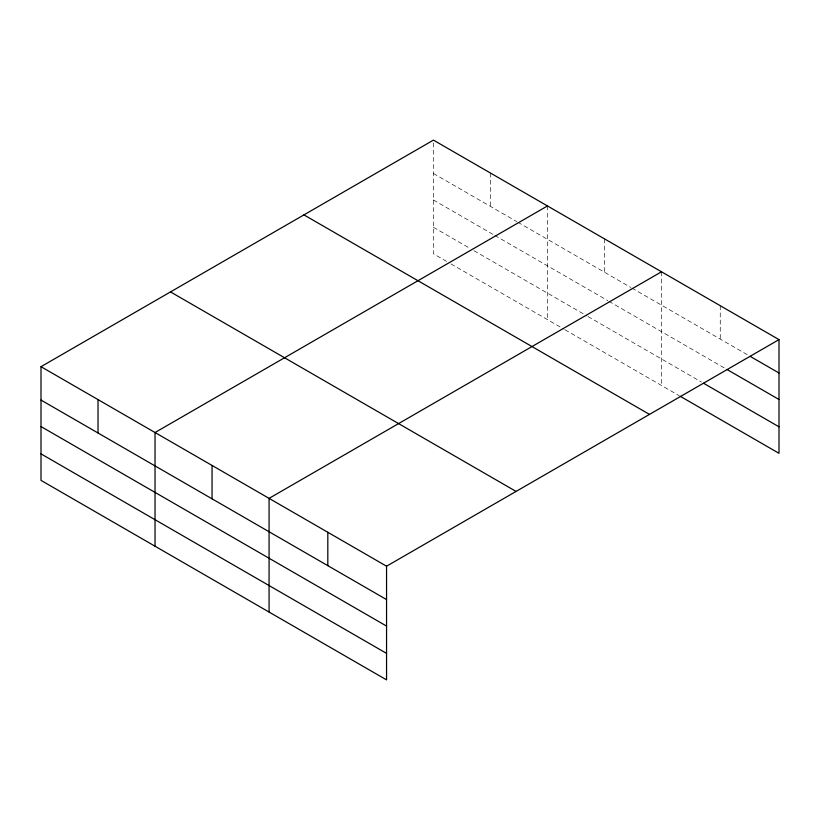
<?xml version="1.0" encoding="UTF-8"?>
<svg xmlns="http://www.w3.org/2000/svg" width="820" height="820" viewBox="0 0 820 820"><rect width="100%" height="100%" fill="white"/><g stroke="black" fill="none" stroke-linecap="round" stroke-linejoin="round"><path stroke-width="0.61" stroke-dasharray="4.1 3.07" d="M433.442 173.491L516.774 221.605M517.871 222.24L630.805 287.441M631.902 288.076L747.963 355.08M433.442 199.998L493.742 234.817M494.839 235.442L607.784 300.653M608.881 301.288L725.792 368.785M433.442 227.304L469.624 248.193M474.011 250.725L586.946 315.925M588.043 316.561L701.407 382.017M446.592 261.395L433.442 253.8L433.442 140.117M450.979 263.927L563.924 329.138M565.021 329.773L679.247 395.722M720.257 305.706L720.257 339.08M661.504 271.789L661.504 385.482M604.494 238.876L604.494 272.25M547.473 205.953L547.473 319.646M490.452 173.03L490.452 206.414"/><path stroke-width="1.23" d="M779 339.623L433.442 140.117L41 366.683L41 480.376L386.558 679.882L386.558 566.2L779 339.623L779 453.316L680.354 396.357M547.473 205.953L155.031 432.529L155.031 546.212M661.504 271.789L269.073 498.365L269.073 612.048M750.177 356.362L779 372.997M726.909 369.43L779 399.504M703.632 383.299L779 426.81M303.933 214.881L649.491 414.397M170.509 291.92L516.067 491.426M41 366.683L386.558 566.2M41 400.068L386.558 599.574M41 426.564L386.558 626.08M41 453.87L386.558 653.386M327.815 532.282L327.815 565.656M212.052 465.442L212.052 498.816M98.021 399.606L98.021 432.981"/></g></svg>
